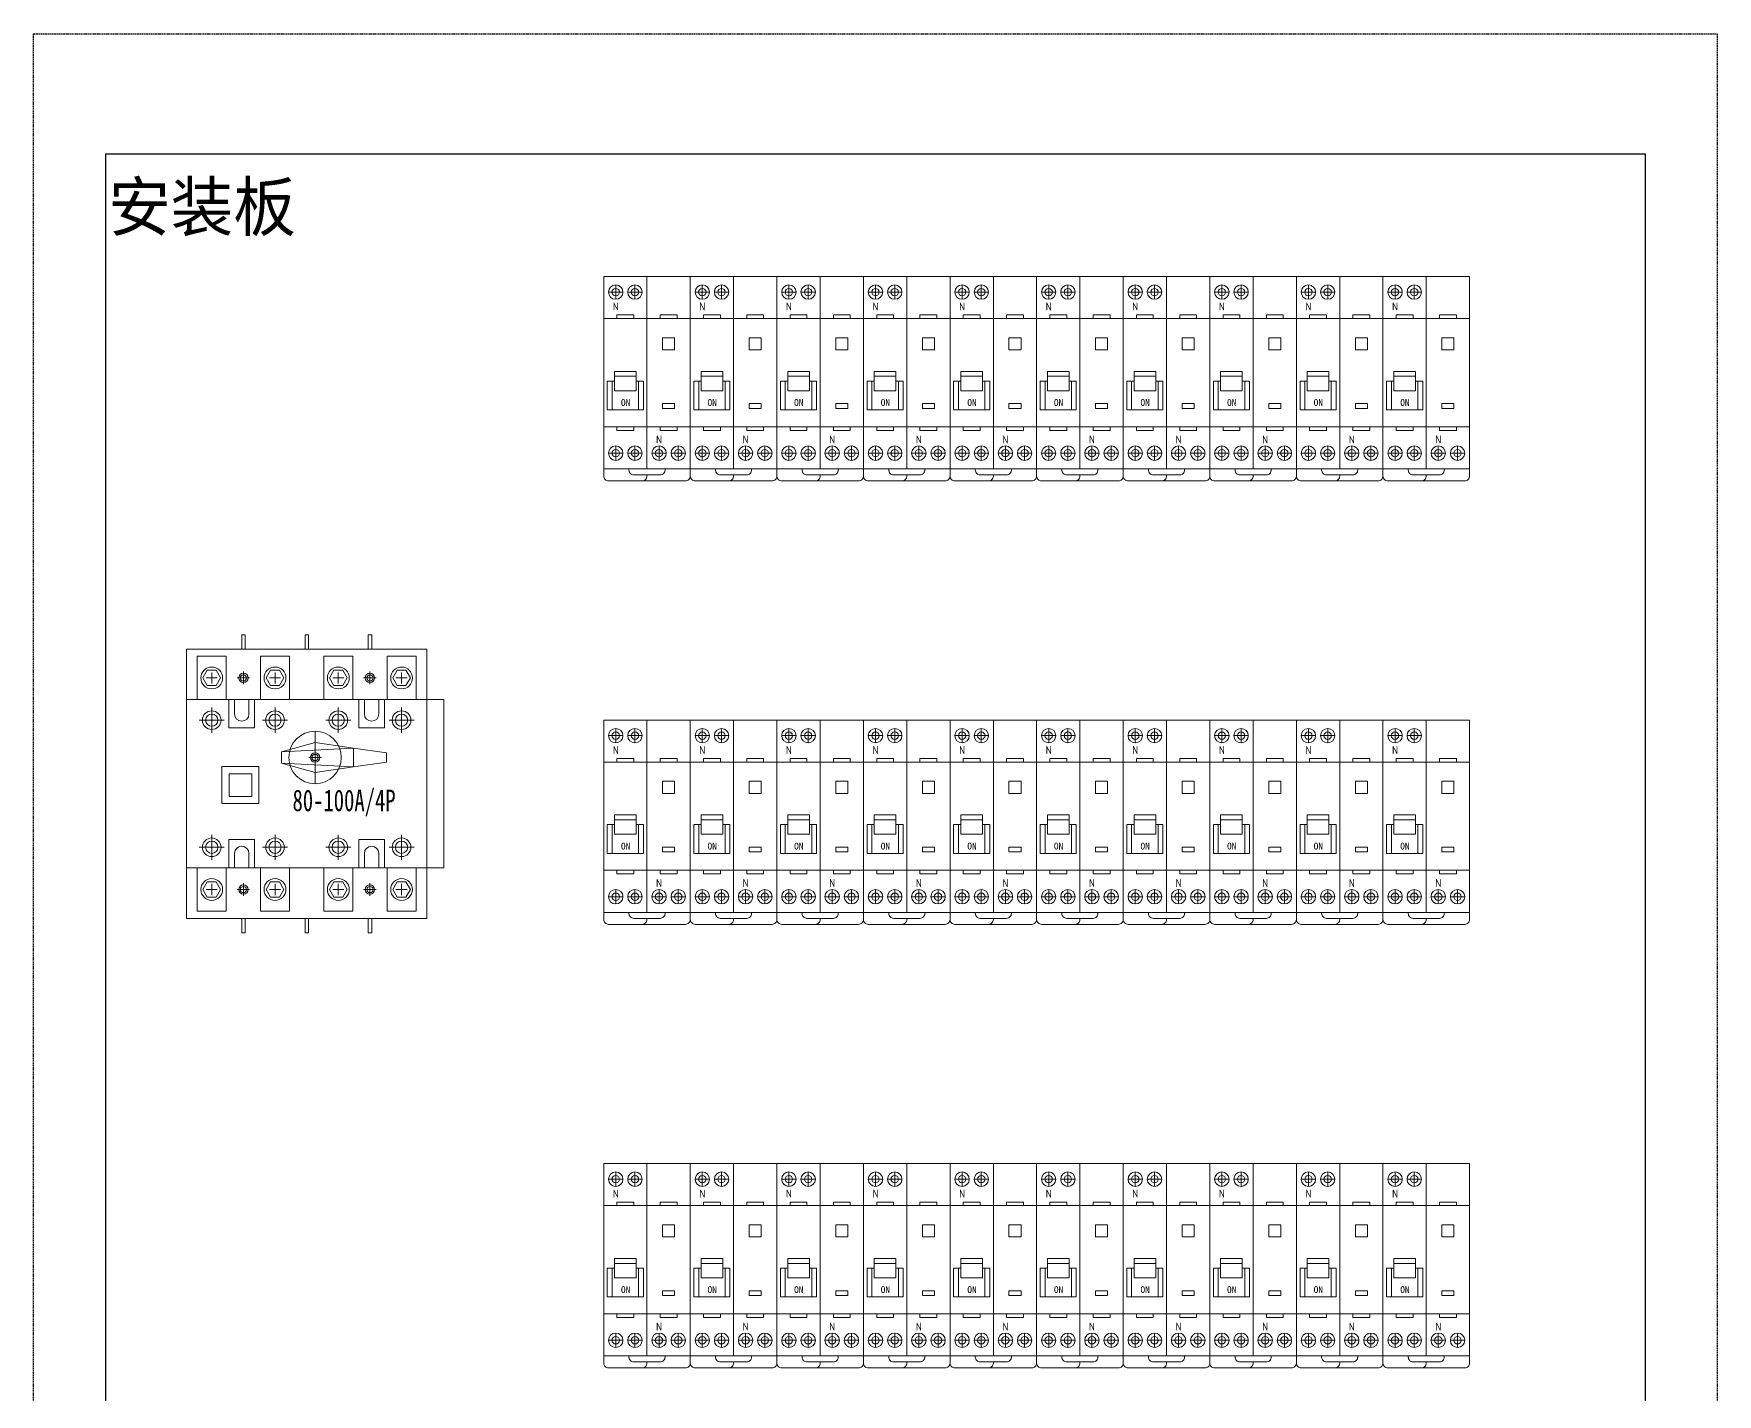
# Model space of a CAD drawing. Extents: x 216492 to 217192, y 357162 to 358262.
# Drawn here: x 216492 to 217192, y 357696 to 358262 of the extents above; entities that cross this region are included whole.
import ezdxf
from ezdxf.enums import TextEntityAlignment as Align

# ---------------------------------------------------------------- set-up
doc = ezdxf.new("R2010")
doc.units = 0
doc.header["$MEASUREMENT"] = 0
doc.linetypes.add('DASHED', pattern=[0.75, 0.5, -0.25])
doc.layers.add('布置图', color=30, linetype='Continuous')
doc.layers.add('细线', color=7, linetype='Continuous', lineweight=0)
doc.styles.add('-仿宋_GB2312', font='gbenor.shx', dxfattribs={"bigfont": 'gbcbig.shx'})
doc.styles.add('正常', font='')
doc.styles.get('正常').set_extended_font_data('FangSong_GB2312')

# ---------------------------------------------------------------- blocks, each defined once
blk = doc.blocks.new('Manufacturer光辉PartName隔离开关Series100ShellFrameLimitingCurrentRemarkPartTypeMinCurrent16MaxCurrent100Poles4PMinPower0MaxPower0LibType2DelFlgfalseUpdateDate')
at = {"layer": '细线', "color": 7, "transparency": 33554687}
for p, q in [((-41.8, 44), (-37.14, 44)), ((-39.47, 46.33), (-39.47, 41.67)), ((-28.93, 44), (-23.7, 44)), ((-26.31, 46.62), (-26.31, 41.38)), ((-15.48, 44), (-10.83, 44)), ((-13.16, 46.33), (-13.16, 41.67)), ((10.83, 44), (15.48, 44)), ((13.16, 46.33), (13.16, 41.67)), ((23.7, 44), (28.93, 44)), ((26.31, 46.62), (26.31, 41.38)), ((41.8, 44), (37.14, 44)), ((39.47, 46.33), (39.47, 41.67)), ((-32.3, 35), (-32.3, 23.19)), ((-30, 29), (-30, 35)), ((-24, 29), (-24, 35)), ((-21.7, 35), (-21.7, 23.19)), ((21.7, 35), (21.7, 23.19)), ((24, 29), (24, 35)), ((30, 29), (30, 35)), ((32.3, 35), (32.3, 23.19)), ((-39.47, 31.68), (-39.47, 21.2)), ((-13.16, 31.68), (-13.16, 21.2)), ((13.16, 31.68), (13.16, 21.2)), ((39.47, 31.68), (39.47, 21.2)), ((-44.71, 26.44), (-34.24, 26.44)), ((-32.3, 23.19), (-27, 23.19)), ((-21.7, 23.19), (-27, 23.19)), ((-18.39, 26.44), (-7.92, 26.44)), ((3.5, 0), (3.5, 21.82)), ((7.92, 26.44), (18.39, 26.44)), ((21.7, 23.19), (27, 23.19)), ((32.3, 23.19), (27, 23.19)), ((34.24, 26.44), (44.71, 26.44)), ((-10.49, 13.24), (3.5, 17.21)), ((-10.49, 13.24), (19.47, 14.84)), ((3.5, 17.21), (19.47, 14.84)), ((19.47, 6.98), (19.47, 14.84)), ((19.47, 14.84), (33.17, 12.8)), ((-10.49, 8.59), (-10.49, 13.24)), ((-10.49, 8.59), (3.5, 4.61)), ((-10.49, 8.59), (19.47, 6.98)), ((0.88, 10.91), (6.12, 10.91)), ((3.5, 8.29), (3.5, 13.53)), ((19.47, 6.98), (33.17, 9.02)), ((33.17, 9.02), (33.17, 12.8)), ((3.5, 4.61), (19.47, 6.98)), ((-44.71, -26.44), (-34.24, -26.44)), ((-39.47, -31.68), (-39.47, -21.2)), ((-32.3, -35), (-32.3, -23.19)), ((-32.3, -23.19), (-27, -23.19)), ((-21.7, -23.19), (-27, -23.19)), ((-21.7, -35), (-21.7, -23.19)), ((-18.39, -26.44), (-7.92, -26.44)), ((-13.16, -31.68), (-13.16, -21.2)), ((7.92, -26.44), (18.39, -26.44)), ((13.16, -31.68), (13.16, -21.2)), ((21.7, -35), (21.7, -23.19)), ((21.7, -23.19), (27, -23.19)), ((32.3, -23.19), (27, -23.19)), ((32.3, -35), (32.3, -23.19)), ((34.24, -26.44), (44.71, -26.44)), ((39.47, -31.68), (39.47, -21.2)), ((-30, -29), (-30, -35)), ((-24, -29), (-24, -35)), ((24, -29), (24, -35)), ((30, -29), (30, -35)), ((-39.47, -46.33), (-39.47, -41.67)), ((-26.31, -46.62), (-26.31, -41.38)), ((-13.16, -46.33), (-13.16, -41.67)), ((13.16, -46.33), (13.16, -41.67)), ((26.31, -46.62), (26.31, -41.38)), ((39.47, -46.33), (39.47, -41.67)), ((-41.8, -44), (-37.14, -44)), ((-28.93, -44), (-23.7, -44)), ((-15.48, -44), (-10.83, -44)), ((10.83, -44), (15.48, -44)), ((23.7, -44), (28.93, -44)), ((41.8, -44), (37.14, -44))]:
    blk.add_line(p, q, dxfattribs=at)
for points in [[(-50, 56), (50, 56), (50, -56), (-50, -56)], [(-26.99, 56), (-25.59, 56), (-25.59, 62), (-26.99, 62)], [(-0.68, 56), (0.73, 56), (0.73, 62), (-0.68, 62)], [(25.63, 56), (27.04, 56), (27.04, 62), (25.63, 62)], [(-45.47, 35), (-33.47, 35), (-33.47, 53), (-45.47, 53)], [(-19.16, 35), (-7.16, 35), (-7.16, 53), (-19.16, 53)], [(7.16, 35), (19.16, 35), (19.16, 53), (7.16, 53)], [(45.47, 35), (33.47, 35), (33.47, 53), (45.47, 53)], [(-37.64, 40.83), (-35.82, 44), (-37.64, 47.17), (-41.3, 47.17), (-43.13, 44), (-41.3, 40.83)], [(-11.33, 40.83), (-9.5, 44), (-11.33, 47.17), (-14.99, 47.17), (-16.81, 44), (-14.99, 40.83)], [(14.99, 40.83), (16.81, 44), (14.99, 47.17), (11.33, 47.17), (9.5, 44), (11.33, 40.83)], [(37.64, 40.83), (35.82, 44), (37.64, 47.17), (41.3, 47.17), (43.13, 44), (41.3, 40.83)], [(-50, -35), (57, -35), (57, 35), (-50, 35)], [(-35.25, 7.12), (-19.86, 7.12), (-19.86, -8.27), (-35.25, -8.27)], [(-32.25, 4.12), (-22.86, 4.12), (-22.86, -5.27), (-32.25, -5.27)], [(-45.47, -35), (-33.47, -35), (-33.47, -53), (-45.47, -53)], [(-19.16, -35), (-7.16, -35), (-7.16, -53), (-19.16, -53)], [(7.16, -35), (19.16, -35), (19.16, -53), (7.16, -53)], [(45.47, -35), (33.47, -35), (33.47, -53), (45.47, -53)], [(-37.64, -40.83), (-35.82, -44), (-37.64, -47.17), (-41.3, -47.17), (-43.13, -44), (-41.3, -40.83)], [(-11.33, -40.83), (-9.5, -44), (-11.33, -47.17), (-14.99, -47.17), (-16.81, -44), (-14.99, -40.83)], [(14.99, -40.83), (16.81, -44), (14.99, -47.17), (11.33, -47.17), (9.5, -44), (11.33, -40.83)], [(37.64, -40.83), (35.82, -44), (37.64, -47.17), (41.3, -47.17), (43.13, -44), (41.3, -40.83)], [(-26.99, -56), (-25.59, -56), (-25.59, -62), (-26.99, -62)], [(-0.68, -56), (0.73, -56), (0.73, -62), (-0.68, -62)], [(25.63, -56), (27.04, -56), (27.04, -62), (25.63, -62)]]:
    blk.add_lwpolyline(points, close=True, dxfattribs=at)
for centre, radius in [((-39.47, 44), 4.54), ((-26.31, 44), 1.94), ((-26.31, 44), 1.28), ((-13.16, 44), 4.54), ((13.16, 44), 4.54), ((26.31, 44), 1.94), ((26.31, 44), 1.28), ((39.47, 44), 4.54), ((-39.47, 26.44), 3.88), ((-39.47, 26.44), 2.55), ((-13.16, 26.44), 3.88), ((-13.16, 26.44), 2.55), ((13.16, 26.44), 3.88), ((13.16, 26.44), 2.55), ((39.47, 26.44), 3.88), ((39.47, 26.44), 2.55), ((3.5, 10.91), 10.91), ((3.5, 10.91), 1.94), ((3.5, 10.91), 1.28), ((-39.47, -26.44), 3.88), ((-39.47, -26.44), 2.55), ((-13.16, -26.44), 3.88), ((-13.16, -26.44), 2.55), ((13.16, -26.44), 3.88), ((13.16, -26.44), 2.55), ((39.47, -26.44), 3.88), ((39.47, -26.44), 2.55), ((-39.47, -44), 4.54), ((-13.16, -44), 4.54), ((13.16, -44), 4.54), ((39.47, -44), 4.54), ((-26.31, -44), 1.94), ((-26.31, -44), 1.28), ((26.31, -44), 1.94), ((26.31, -44), 1.28)]:
    blk.add_circle(centre, radius, dxfattribs=at)
for centre, start, end in [((-27, 29), 180, 0), ((27, 29), 180, 0), ((-27, -29), 0, 180), ((27, -29), 0, 180)]:
    blk.add_arc(centre, 3, start, end, dxfattribs=at)
at = {"layer": '细线', "color": 7, "transparency": 33554687, "insert": (-34.45, -2.42), "char_height": 9, "width": 100, "attachment_point": 1}
blk.add_mtext('\\pxqc;{\\fFangSong_GB2312|b0|i0|c134|p49;\\W0.7;80-100A/4P}', dxfattribs=at)
blk = doc.blocks.new('Manufacturer光辉PartName剩余电流动作微型断路器Series1PNShellFrameLimitingCurrentRemarkPartTypeMinCurrent1MaxCurrent32Poles1P+NMinPower0MaxPower0LibType2DelFlgfalseUpdateDate')
at = {"layer": '细线'}
for p, q in [((-16, 36), (-10, 36)), ((-13, 39), (-13, 33)), ((-8, 36), (-2, 36)), ((-5, 39), (-5, 33)), ((-13, -34), (-13, -28)), ((-5, -34), (-5, -28)), ((5, -34), (5, -28)), ((13, -34), (13, -28)), ((-16, -31), (-10, -31)), ((-8, -31), (-2, -31)), ((8, -31), (2, -31)), ((16, -31), (10, -31))]:
    blk.add_line(p, q, dxfattribs=at)
for points in [[(-18, -37.5), (0, -37.5), (0, 42.5), (-18, 42.5)], [(0, -37.5), (18, -37.5), (18, 42.5), (0, 42.5)], [(-18, -20), (0, -20), (0, 25), (-18, 25)], [(-12.5, 26.5), (-5.5, 26.5), (-5.5, 25), (-12.5, 25)], [(0, -20), (18, -20), (18, 25), (0, 25)], [(5.5, 26.5), (12.5, 26.5), (12.5, 25), (5.5, 25)], [(6.5, 12), (11.5, 12), (11.5, 17), (6.5, 17)], [(-13.5, -5), (-4.5, -5), (-4.5, 3), (-13.5, 3)], [(-13.5, 3), (-4.5, 3), (-4.5, 1), (-13.5, 1)], [(6.5, -12.38), (11.5, -12.38), (11.5, -10.38), (6.5, -10.38)], [(-12.5, -21.5), (-5.5, -21.5), (-5.5, -20), (-12.5, -20)], [(5.5, -21.5), (12.5, -21.5), (12.5, -20), (5.5, -20)]]:
    blk.add_lwpolyline(points, close=True, dxfattribs=at)
for points in [[(-13.5, -1), (-16.5, -1), (-16.5, -13), (-1.5, -13), (-1.5, -1), (-4.5, -1)], [(-13.5, -1), (-14.5, -1), (-14.5, -13), (-3.5, -13), (-3.5, -1), (-4.5, -1)]]:
    blk.add_lwpolyline(points, dxfattribs=at)
for points in [[(-18, -37.5), (18, -37.5), (18, -40.5, -0.414214), (16, -42.5), (-16, -42.5, -0.414214), (-18, -40.5)], [(-5.5, -40), (5.5, -40, 0.414214), (7.5, -38), (7.5, -37.5), (-7.5, -37.5), (-7.5, -38, 0.414214)]]:
    blk.add_lwpolyline(points, format="xyb", close=True, dxfattribs=at)
blk.add_lwpolyline([(0, -40), (0, -40.5, -0.414214), (-2, -42.5), (-16, -42.5, -0.414214), (-18, -40.5), (-18, -37.5), (0, -37.5)], format="xyb", dxfattribs=at)
for centre, radius in [((-13, 36), 3), ((-13, 36), 1.54), ((-5, 36), 3), ((-5, 36), 1.54), ((-13, -31), 3), ((-5, -31), 3), ((5, -31), 3), ((13, -31), 3), ((-13, -31), 1.54), ((-5, -31), 1.54), ((5, -31), 1.54), ((13, -31), 1.54)]:
    blk.add_circle(centre, radius, dxfattribs=at)
at = {"layer": '细线', "color": 2, "lineweight": 15}
for s, height, style, p in [('N', 3.33, '-仿宋_GB2312', (-14.22, 28.34)), ('ON', 2.851, '正常', (-10.83, -11.36)), ('N', 3.33, '-仿宋_GB2312', (3.78, -26.98))]:
    blk.add_text(s, height=height, dxfattribs=dict(at, style=style)).set_placement(p)

msp = doc.modelspace()

# ---------------------------------------------------------------- linework, layer by layer
at = {"color": 2}
msp.add_lwpolyline([(216521.79, 358212.38), (217161.79, 358212.38), (217161.79, 357212.38), (216521.79, 357212.38)], close=True, dxfattribs=at)
at = {"layer": '布置图', "linetype": 'DASHED'}
msp.add_lwpolyline([(216491.79, 358262.38), (217191.79, 358262.38), (217191.79, 357162.38), (216491.79, 357162.38)], close=True, dxfattribs=at)

# ---------------------------------------------------------------- block references
for name, p in [('Manufacturer光辉PartName剩余电流动作微型断路器Series1PNShellFrameLimitingCurrentRemarkPartTypeMinCurrent1MaxCurrent32Poles1P+NMinPower0MaxPower0LibType2DelFlgfalseUpdateDate', (216746.79, 358118.88)), ('Manufacturer光辉PartName剩余电流动作微型断路器Series1PNShellFrameLimitingCurrentRemarkPartTypeMinCurrent1MaxCurrent32Poles1P+NMinPower0MaxPower0LibType2DelFlgfalseUpdateDate', (216782.79, 358118.88)), ('Manufacturer光辉PartName剩余电流动作微型断路器Series1PNShellFrameLimitingCurrentRemarkPartTypeMinCurrent1MaxCurrent32Poles1P+NMinPower0MaxPower0LibType2DelFlgfalseUpdateDate', (216818.79, 358118.88)), ('Manufacturer光辉PartName剩余电流动作微型断路器Series1PNShellFrameLimitingCurrentRemarkPartTypeMinCurrent1MaxCurrent32Poles1P+NMinPower0MaxPower0LibType2DelFlgfalseUpdateDate', (216854.79, 358118.88)), ('Manufacturer光辉PartName剩余电流动作微型断路器Series1PNShellFrameLimitingCurrentRemarkPartTypeMinCurrent1MaxCurrent32Poles1P+NMinPower0MaxPower0LibType2DelFlgfalseUpdateDate', (216890.79, 358118.88)), ('Manufacturer光辉PartName剩余电流动作微型断路器Series1PNShellFrameLimitingCurrentRemarkPartTypeMinCurrent1MaxCurrent32Poles1P+NMinPower0MaxPower0LibType2DelFlgfalseUpdateDate', (216926.79, 358118.88)), ('Manufacturer光辉PartName剩余电流动作微型断路器Series1PNShellFrameLimitingCurrentRemarkPartTypeMinCurrent1MaxCurrent32Poles1P+NMinPower0MaxPower0LibType2DelFlgfalseUpdateDate', (216962.79, 358118.88)), ('Manufacturer光辉PartName剩余电流动作微型断路器Series1PNShellFrameLimitingCurrentRemarkPartTypeMinCurrent1MaxCurrent32Poles1P+NMinPower0MaxPower0LibType2DelFlgfalseUpdateDate', (216998.79, 358118.88)), ('Manufacturer光辉PartName剩余电流动作微型断路器Series1PNShellFrameLimitingCurrentRemarkPartTypeMinCurrent1MaxCurrent32Poles1P+NMinPower0MaxPower0LibType2DelFlgfalseUpdateDate', (217034.79, 358118.88)), ('Manufacturer光辉PartName剩余电流动作微型断路器Series1PNShellFrameLimitingCurrentRemarkPartTypeMinCurrent1MaxCurrent32Poles1P+NMinPower0MaxPower0LibType2DelFlgfalseUpdateDate', (217070.79, 358118.88)), ('Manufacturer光辉PartName隔离开关Series100ShellFrameLimitingCurrentRemarkPartTypeMinCurrent16MaxCurrent100Poles4PMinPower0MaxPower0LibType2DelFlgfalseUpdateDate', (216605.29, 357950.38)), ('Manufacturer光辉PartName剩余电流动作微型断路器Series1PNShellFrameLimitingCurrentRemarkPartTypeMinCurrent1MaxCurrent32Poles1P+NMinPower0MaxPower0LibType2DelFlgfalseUpdateDate', (216746.79, 357934.38)), ('Manufacturer光辉PartName剩余电流动作微型断路器Series1PNShellFrameLimitingCurrentRemarkPartTypeMinCurrent1MaxCurrent32Poles1P+NMinPower0MaxPower0LibType2DelFlgfalseUpdateDate', (216782.79, 357934.38)), ('Manufacturer光辉PartName剩余电流动作微型断路器Series1PNShellFrameLimitingCurrentRemarkPartTypeMinCurrent1MaxCurrent32Poles1P+NMinPower0MaxPower0LibType2DelFlgfalseUpdateDate', (216818.79, 357934.38)), ('Manufacturer光辉PartName剩余电流动作微型断路器Series1PNShellFrameLimitingCurrentRemarkPartTypeMinCurrent1MaxCurrent32Poles1P+NMinPower0MaxPower0LibType2DelFlgfalseUpdateDate', (216854.79, 357934.38)), ('Manufacturer光辉PartName剩余电流动作微型断路器Series1PNShellFrameLimitingCurrentRemarkPartTypeMinCurrent1MaxCurrent32Poles1P+NMinPower0MaxPower0LibType2DelFlgfalseUpdateDate', (216890.79, 357934.38)), ('Manufacturer光辉PartName剩余电流动作微型断路器Series1PNShellFrameLimitingCurrentRemarkPartTypeMinCurrent1MaxCurrent32Poles1P+NMinPower0MaxPower0LibType2DelFlgfalseUpdateDate', (216926.79, 357934.38)), ('Manufacturer光辉PartName剩余电流动作微型断路器Series1PNShellFrameLimitingCurrentRemarkPartTypeMinCurrent1MaxCurrent32Poles1P+NMinPower0MaxPower0LibType2DelFlgfalseUpdateDate', (216962.79, 357934.38)), ('Manufacturer光辉PartName剩余电流动作微型断路器Series1PNShellFrameLimitingCurrentRemarkPartTypeMinCurrent1MaxCurrent32Poles1P+NMinPower0MaxPower0LibType2DelFlgfalseUpdateDate', (216998.79, 357934.38)), ('Manufacturer光辉PartName剩余电流动作微型断路器Series1PNShellFrameLimitingCurrentRemarkPartTypeMinCurrent1MaxCurrent32Poles1P+NMinPower0MaxPower0LibType2DelFlgfalseUpdateDate', (217034.79, 357934.38)), ('Manufacturer光辉PartName剩余电流动作微型断路器Series1PNShellFrameLimitingCurrentRemarkPartTypeMinCurrent1MaxCurrent32Poles1P+NMinPower0MaxPower0LibType2DelFlgfalseUpdateDate', (217070.79, 357934.38)), ('Manufacturer光辉PartName剩余电流动作微型断路器Series1PNShellFrameLimitingCurrentRemarkPartTypeMinCurrent1MaxCurrent32Poles1P+NMinPower0MaxPower0LibType2DelFlgfalseUpdateDate', (216746.79, 357749.88)), ('Manufacturer光辉PartName剩余电流动作微型断路器Series1PNShellFrameLimitingCurrentRemarkPartTypeMinCurrent1MaxCurrent32Poles1P+NMinPower0MaxPower0LibType2DelFlgfalseUpdateDate', (216782.79, 357749.88)), ('Manufacturer光辉PartName剩余电流动作微型断路器Series1PNShellFrameLimitingCurrentRemarkPartTypeMinCurrent1MaxCurrent32Poles1P+NMinPower0MaxPower0LibType2DelFlgfalseUpdateDate', (216818.79, 357749.88)), ('Manufacturer光辉PartName剩余电流动作微型断路器Series1PNShellFrameLimitingCurrentRemarkPartTypeMinCurrent1MaxCurrent32Poles1P+NMinPower0MaxPower0LibType2DelFlgfalseUpdateDate', (216854.79, 357749.88)), ('Manufacturer光辉PartName剩余电流动作微型断路器Series1PNShellFrameLimitingCurrentRemarkPartTypeMinCurrent1MaxCurrent32Poles1P+NMinPower0MaxPower0LibType2DelFlgfalseUpdateDate', (216890.79, 357749.88)), ('Manufacturer光辉PartName剩余电流动作微型断路器Series1PNShellFrameLimitingCurrentRemarkPartTypeMinCurrent1MaxCurrent32Poles1P+NMinPower0MaxPower0LibType2DelFlgfalseUpdateDate', (216926.79, 357749.88)), ('Manufacturer光辉PartName剩余电流动作微型断路器Series1PNShellFrameLimitingCurrentRemarkPartTypeMinCurrent1MaxCurrent32Poles1P+NMinPower0MaxPower0LibType2DelFlgfalseUpdateDate', (216962.79, 357749.88)), ('Manufacturer光辉PartName剩余电流动作微型断路器Series1PNShellFrameLimitingCurrentRemarkPartTypeMinCurrent1MaxCurrent32Poles1P+NMinPower0MaxPower0LibType2DelFlgfalseUpdateDate', (216998.79, 357749.88)), ('Manufacturer光辉PartName剩余电流动作微型断路器Series1PNShellFrameLimitingCurrentRemarkPartTypeMinCurrent1MaxCurrent32Poles1P+NMinPower0MaxPower0LibType2DelFlgfalseUpdateDate', (217034.79, 357749.88)), ('Manufacturer光辉PartName剩余电流动作微型断路器Series1PNShellFrameLimitingCurrentRemarkPartTypeMinCurrent1MaxCurrent32Poles1P+NMinPower0MaxPower0LibType2DelFlgfalseUpdateDate', (217070.79, 357749.88))]:
    msp.add_blockref(name, p)

# ---------------------------------------------------------------- texts
at = {"color": 0}
msp.add_text('安装板', height=20, dxfattribs=at).set_placement((216522.79, 358190.38), align=Align.MIDDLE_LEFT)

doc.saveas('drawing.dxf')
